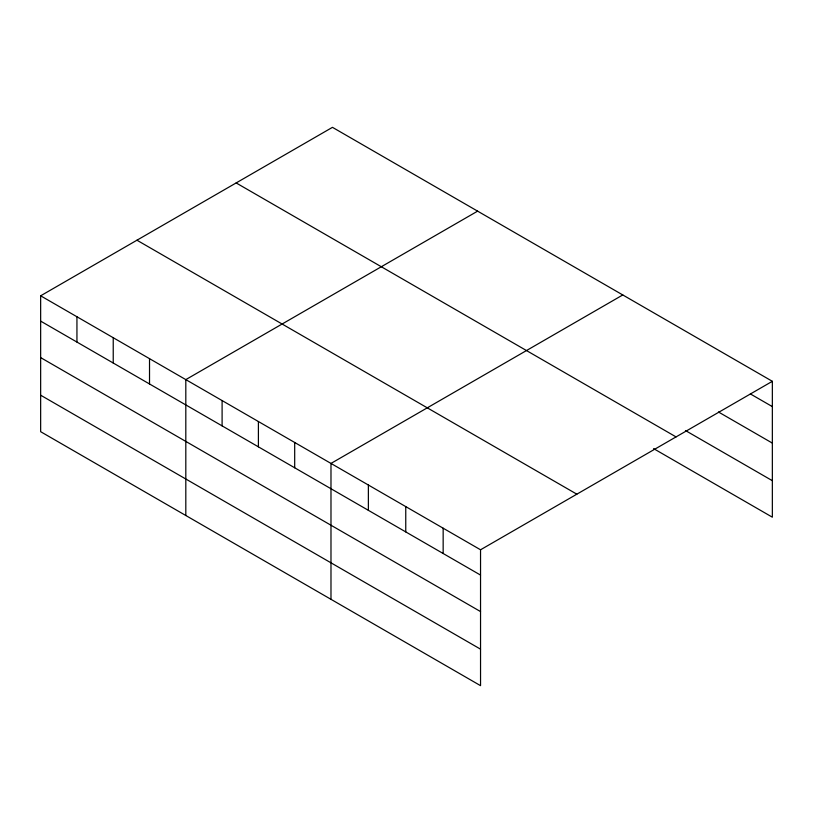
<?xml version="1.0" encoding="UTF-8"?>
<svg xmlns="http://www.w3.org/2000/svg" width="813" height="813" viewBox="0 0 813 813"><rect width="100%" height="100%" fill="white"/><g stroke="black" fill="none" stroke-linecap="round" stroke-linejoin="round"><path stroke-width="1.22" d="M480.544 611.579L480.544 549.781L40.65 295.81L40.65 431.693L480.544 685.664L480.544 611.579L40.65 357.608M653.581 448.613L772.35 517.19L772.35 381.307L332.456 127.336L40.65 295.81M477.617 211.146L185.811 379.62L185.811 515.503M622.788 294.956L330.982 463.43L330.982 599.313M480.544 549.781L772.35 381.307M750.358 393.919L772.35 406.612M718.458 411.988L772.35 443.105M685.471 430.544L772.35 480.696M236.156 182.935L676.05 436.906M136.95 240.211L576.844 494.182M40.65 321.115L480.544 575.086M40.65 395.199L480.544 649.17M443.156 528.196L443.156 553.501M405.758 506.611L405.758 531.915M368.37 485.015L368.37 510.32M294.692 442.475L294.692 467.78M258.402 421.53L258.402 446.835M222.101 400.575L222.101 425.88M149.521 358.665L149.521 383.97M113.231 337.72L113.231 363.025M76.94 316.765L76.94 342.07"/></g></svg>
